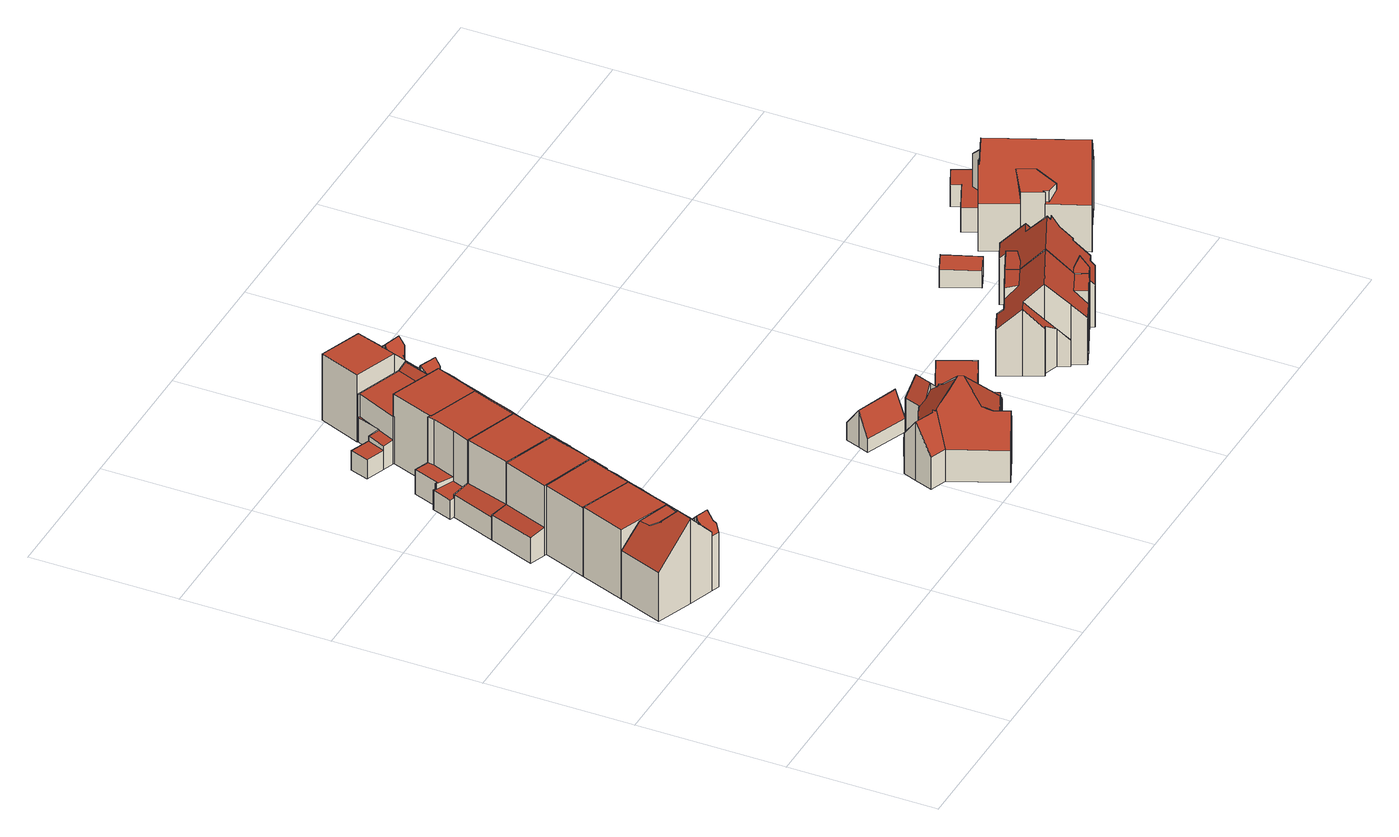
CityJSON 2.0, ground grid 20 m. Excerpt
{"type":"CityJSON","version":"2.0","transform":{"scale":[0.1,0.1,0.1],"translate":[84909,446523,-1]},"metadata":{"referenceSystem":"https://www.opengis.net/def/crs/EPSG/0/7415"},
"CityObjects":{
"building1":{"type":"Building","attributes":{"b3_bag_bag_overlap":0,"b3_bouwlagen":3,"b3_dak_type":"slanted","b3_h_dak_50p":10.03,"b3_h_dak_70p":10.29,"b3_h_dak_max":12.41,"b3_h_dak_min":7.12,"b3_h_maaiveld":0.064,"b3_kas_warenhuis":false,"b3_mutatie_ahn3_ahn4":false,"b3_opp_buitenmuur":105.1,"b3_opp_dak_plat":10.07,"b3_opp_dak_schuin":77.05,"b3_opp_grond":64.68,"b3_opp_scheidingsmuur":191.29,"b3_reconstructie_onvolledig":false,"b3_rmse_lod12":1.22,"b3_rmse_lod13":1.22,"b3_rmse_lod22":0.196,"b3_val3dity_lod12":"[]","b3_val3dity_lod13":"[]","b3_val3dity_lod22":"[]","b3_volume_lod12":657.47,"b3_volume_lod13":657.47,"b3_volume_lod22":625.06,"geconstateerd":false,"oorspronkelijkbouwjaar":1920,"status":"Pand in gebruik"},"children":["building1-1"]},
"building1-1":{"type":"BuildingPart","parents":["building1"],"geometry":[{"type":"Solid","lod":"2.2","boundaries":[[[[0,1,2,3,4,5,6,7,8,9,10,11,12,13]],[[14,10,9,15]],[[16,17,18]],[[19,20,21,22]],[[20,5,4,23]],[[23,4,3,24]],[[25,24,3,2,26]],[[26,2,1,17,16]],[[27,11,10,14]],[[28,13,12,29]],[[30,31,32]],[[33,8,7,34,35]],[[15,9,8,33]],[[29,12,11,27]],[[36,37,38,39,40]],[[41,42,43]],[[35,34,43]],[[34,7,6,44]],[[45,46,24,25]],[[47,48,46,45]],[[44,6,5,20,19]],[[49,50,42,41]],[[51,52,53,54]],[[52,51,55]],[[54,53,56]],[[37,36,57]],[[58,0,13,28]],[[17,1,0,58]],[[31,30,50,49]],[[22,21,48,47]],[[40,39,59]],[[39,38,60]],[[54,56,27,14,15,33,61,51]],[[39,60,55,51,61,59]],[[49,47,45,25,26,16,18,32,31]],[[22,47,49,41,43,34,44,19]],[[48,21,20,23,24,46]],[[40,59,61,33,35,43,42,50,30,32,18,17,58,28,29,57,36]],[[60,38,37,57,29,27,56,53,52,55]]]],"semantics":{"surfaces":[{"type":"GroundSurface"},{"type":"WallSurface","on_footprint_edge":true},{"type":"WallSurface","on_footprint_edge":false},{"type":"RoofSurface"}],"values":[[0,1,2,2,1,1,1,1,1,1,2,1,1,1,2,2,2,1,2,2,1,2,2,2,2,2,1,1,2,2,2,2,3,3,3,3,3,3,3]]}}]},
"building2":{"type":"Building","attributes":{"b3_bag_bag_overlap":0,"b3_bouwlagen":3,"b3_dak_type":"slanted","b3_h_dak_50p":10.14,"b3_h_dak_70p":10.16,"b3_h_dak_max":11.23,"b3_h_dak_min":6.88,"b3_h_maaiveld":0.067,"b3_kas_warenhuis":false,"b3_mutatie_ahn3_ahn4":false,"b3_opp_buitenmuur":120.76,"b3_opp_dak_plat":48.62,"b3_opp_dak_schuin":26.95,"b3_opp_grond":67.77,"b3_opp_scheidingsmuur":193.69,"b3_reconstructie_onvolledig":false,"b3_rmse_lod12":0.909,"b3_rmse_lod13":0.909,"b3_rmse_lod22":0.146,"b3_val3dity_lod12":"[]","b3_val3dity_lod13":"[]","b3_val3dity_lod22":"[]","b3_volume_lod12":684.46,"b3_volume_lod13":684.46,"b3_volume_lod22":656.74,"geconstateerd":false,"oorspronkelijkbouwjaar":1920,"status":"Pand in gebruik"},"children":["building2-1"]},
"building2-1":{"type":"BuildingPart","parents":["building2"],"geometry":[{"type":"Solid","lod":"2.2","boundaries":[[[[62,63,13,64,10,65,66,67,68,69]],[[70,63,62,71]],[[71,62,69,72]],[[28,13,63,70]],[[73,64,13,28]],[[74,65,10,75]],[[72,69,68,76]],[[76,68,67,77]],[[77,67,66,78]],[[75,10,64,73]],[[78,66,65,74]],[[78,73,28,70,71,72,76,77]],[[78,74,75,73]]]],"semantics":{"surfaces":[{"type":"GroundSurface"},{"type":"WallSurface","on_footprint_edge":true},{"type":"RoofSurface"}],"values":[[0,1,1,1,1,1,1,1,1,1,1,2,2]]}}]},
"building3":{"type":"Building","attributes":{"b3_bag_bag_overlap":0,"b3_bouwlagen":3,"b3_dak_type":"slanted","b3_h_dak_50p":10.15,"b3_h_dak_70p":10.16,"b3_h_dak_max":10.39,"b3_h_dak_min":6.99,"b3_h_maaiveld":0.073,"b3_kas_warenhuis":false,"b3_mutatie_ahn3_ahn4":false,"b3_opp_buitenmuur":116.1,"b3_opp_dak_plat":48.3,"b3_opp_dak_schuin":27.68,"b3_opp_grond":67.57,"b3_opp_scheidingsmuur":201.91,"b3_reconstructie_onvolledig":false,"b3_rmse_lod12":0.901,"b3_rmse_lod13":0.901,"b3_rmse_lod22":0.0978,"b3_val3dity_lod12":"[]","b3_val3dity_lod13":"[]","b3_val3dity_lod22":"[]","b3_volume_lod12":681.78,"b3_volume_lod13":681.78,"b3_volume_lod22":653.89,"geconstateerd":false,"oorspronkelijkbouwjaar":1920,"status":"Pand in gebruik"},"children":["building3-1"]},
"building3-1":{"type":"BuildingPart","parents":["building3"],"geometry":[{"type":"Solid","lod":"2.2","boundaries":[[[[79,80,81,82,83,84,67,66,65,85,86,87]],[[88,80,79,89]],[[77,67,84,90]],[[90,84,83,91]],[[78,66,67,77]],[[92,65,66,78]],[[91,83,82,93]],[[93,82,81,94]],[[94,81,80,88]],[[95,85,65,92]],[[89,79,87,96]],[[96,87,86,97]],[[97,86,85,95]],[[97,78,77,90,91,93,94,88,89,96]],[[97,95,92,78]]]],"semantics":{"surfaces":[{"type":"GroundSurface"},{"type":"WallSurface","on_footprint_edge":true},{"type":"RoofSurface"}],"values":[[0,1,1,1,1,1,1,1,1,1,1,1,1,2,2]]}}]},
"building4":{"type":"Building","attributes":{"b3_bag_bag_overlap":0,"b3_bouwlagen":3,"b3_dak_type":"slanted","b3_h_dak_50p":10.18,"b3_h_dak_70p":10.21,"b3_h_dak_max":10.45,"b3_h_dak_min":0.22,"b3_h_maaiveld":0.078,"b3_kas_warenhuis":false,"b3_mutatie_ahn3_ahn4":false,"b3_opp_buitenmuur":130.49,"b3_opp_dak_plat":49.36,"b3_opp_dak_schuin":43.94,"b3_opp_grond":84.74,"b3_opp_scheidingsmuur":212.07,"b3_reconstructie_onvolledig":false,"b3_rmse_lod12":2.71,"b3_rmse_lod13":0.892,"b3_rmse_lod22":0.387,"b3_val3dity_lod12":"[]","b3_val3dity_lod13":"[]","b3_val3dity_lod22":"[]","b3_volume_lod12":858.28,"b3_volume_lod13":762.06,"b3_volume_lod22":731.76,"geconstateerd":false,"oorspronkelijkbouwjaar":1920,"status":"Pand in gebruik"},"children":["building4-1"]},
"building4-1":{"type":"BuildingPart","parents":["building4"],"geometry":[{"type":"Solid","lod":"2.2","boundaries":[[[[98,99,100,101,102,103,104,105,106,107,87,86,85,108,109,110]],[[111,87,107,112]],[[112,107,106,113]],[[113,106,105,114]],[[115,102,101,116]],[[117,98,110,118]],[[119,108,85,120]],[[121,122,109,108,119]],[[116,101,100,123]],[[120,85,86,124]],[[125,103,102,115]],[[124,86,87,111]],[[114,105,104,126]],[[126,104,103,125]],[[123,100,99,127,128]],[[118,110,109,122]],[[127,99,98,117]],[[128,127,122,121]],[[126,125,115,116,123,124,111,112,113,114]],[[128,121,119,120,124,123]],[[122,127,117,118]]]],"semantics":{"surfaces":[{"type":"GroundSurface"},{"type":"WallSurface","on_footprint_edge":true},{"type":"WallSurface","on_footprint_edge":false},{"type":"RoofSurface"}],"values":[[0,1,1,1,1,1,1,1,1,1,1,1,1,1,1,1,1,2,3,3,3]]}}]},
"building5":{"type":"Building","attributes":{"b3_bag_bag_overlap":0,"b3_bouwlagen":3,"b3_dak_type":"slanted","b3_h_dak_50p":10.19,"b3_h_dak_70p":10.21,"b3_h_dak_max":10.51,"b3_h_dak_min":0.24,"b3_h_maaiveld":0.09,"b3_kas_warenhuis":false,"b3_mutatie_ahn3_ahn4":false,"b3_opp_buitenmuur":115.21,"b3_opp_dak_plat":48.68,"b3_opp_dak_schuin":42.62,"b3_opp_grond":83.29,"b3_opp_scheidingsmuur":217.6,"b3_reconstructie_onvolledig":false,"b3_rmse_lod12":2.9,"b3_rmse_lod13":0.801,"b3_rmse_lod22":0.315,"b3_val3dity_lod12":"[]","b3_val3dity_lod13":"[]","b3_val3dity_lod22":"[]","b3_volume_lod12":843.04,"b3_volume_lod13":741.45,"b3_volume_lod22":713.83,"geconstateerd":false,"oorspronkelijkbouwjaar":1920,"status":"Pand in gebruik"},"children":["building5-1"]},
"building5-1":{"type":"BuildingPart","parents":["building5"],"geometry":[{"type":"Solid","lod":"2.2","boundaries":[[[[129,130,131,132,133,134,135,136,101,100,137,98,138]],[[139,101,136,140]],[[141,134,133,142]],[[142,133,132,143]],[[144,129,138,145]],[[143,132,131,146]],[[145,138,98,147]],[[148,100,101,139]],[[149,150,137,100,148]],[[146,131,130,151]],[[140,136,135,152]],[[152,135,134,141]],[[153,144,150,149]],[[151,130,129,144,153]],[[147,98,137,150]],[[151,148,139,140,152,141,142,143,146]],[[151,153,149,148]],[[147,150,144,145]]]],"semantics":{"surfaces":[{"type":"GroundSurface"},{"type":"WallSurface","on_footprint_edge":true},{"type":"WallSurface","on_footprint_edge":false},{"type":"RoofSurface"}],"values":[[0,1,1,1,1,1,1,1,1,1,1,1,2,1,1,3,3,3]]}}]},
"building6":{"type":"Building","attributes":{"b3_bag_bag_overlap":0,"b3_bouwlagen":3,"b3_dak_type":"slanted","b3_h_dak_50p":10.2,"b3_h_dak_70p":10.28,"b3_h_dak_max":10.64,"b3_h_dak_min":0.2,"b3_h_maaiveld":0.092,"b3_kas_warenhuis":false,"b3_mutatie_ahn3_ahn4":false,"b3_opp_buitenmuur":136.82,"b3_opp_dak_plat":65.97,"b3_opp_dak_schuin":26.27,"b3_opp_grond":84.97,"b3_opp_scheidingsmuur":207.28,"b3_reconstructie_onvolledig":false,"b3_rmse_lod12":3.28,"b3_rmse_lod13":0.922,"b3_rmse_lod22":0.335,"b3_val3dity_lod12":"[]","b3_val3dity_lod13":"[]","b3_val3dity_lod22":"[]","b3_volume_lod12":867.74,"b3_volume_lod13":756.98,"b3_volume_lod22":723.14,"geconstateerd":false,"oorspronkelijkbouwjaar":1920,"status":"Pand in gebruik"},"children":["building6-1"]},
"building6-1":{"type":"BuildingPart","parents":["building6"],"geometry":[{"type":"Solid","lod":"2.2","boundaries":[[[[154,155,156,157,158,159,160,161,162,163,164,165,131,166,167,168,169]],[[170,171,172,173]],[[174,161,160,175]],[[176,168,167,177]],[[178,162,161,174]],[[179,159,158,180]],[[175,160,159,179]],[[181,156,155,182]],[[183,163,162,178]],[[184,154,169,185]],[[185,169,168,176]],[[186,164,163,183]],[[187,131,165,188]],[[188,165,164,186]],[[180,158,157,189,190]],[[189,157,156,181]],[[191,166,131,187]],[[192,177,167,166,191]],[[173,172,193,177,192]],[[190,189,171,170]],[[182,155,154,184,194]],[[194,184,195,196]],[[196,195,193,172]],[[175,191,187,188,186,183,178,174]],[[190,170,173,192,191,175,179,180]],[[196,172,171,189,181,182,194]],[[193,195,184,185,176,177]]]],"semantics":{"surfaces":[{"type":"GroundSurface"},{"type":"WallSurface","on_footprint_edge":false},{"type":"WallSurface","on_footprint_edge":true},{"type":"RoofSurface"}],"values":[[0,1,2,2,2,2,2,2,2,2,2,2,2,2,2,2,2,2,1,1,2,1,1,3,3,3,3]]}}]},
"building7":{"type":"Building","attributes":{"b3_bag_bag_overlap":0,"b3_bouwlagen":3,"b3_dak_type":"slanted","b3_h_dak_50p":10.19,"b3_h_dak_70p":10.21,"b3_h_dak_max":10.38,"b3_h_dak_min":7.26,"b3_h_maaiveld":0.092,"b3_kas_warenhuis":false,"b3_mutatie_ahn3_ahn4":false,"b3_opp_buitenmuur":141.32,"b3_opp_dak_plat":48.03,"b3_opp_dak_schuin":25.49,"b3_opp_grond":66.72,"b3_opp_scheidingsmuur":171.1,"b3_reconstructie_onvolledig":false,"b3_rmse_lod12":0.8,"b3_rmse_lod13":0.8,"b3_rmse_lod22":0.0925,"b3_val3dity_lod12":"[]","b3_val3dity_lod13":"[]","b3_val3dity_lod22":"[]","b3_volume_lod12":675.39,"b3_volume_lod13":675.39,"b3_volume_lod22":649.6,"geconstateerd":false,"oorspronkelijkbouwjaar":1920,"status":"Pand in gebruik"},"children":["building7-1"]},
"building7-1":{"type":"BuildingPart","parents":["building7"],"geometry":[{"type":"Solid","lod":"2.2","boundaries":[[[[197,198,199,200,201,202,203,161,204,159]],[[205,197,159,206]],[[207,203,202,208]],[[208,202,201,209]],[[206,159,204,210]],[[174,161,203,207]],[[211,200,199,212]],[[212,199,198,213]],[[209,201,200,211]],[[213,198,197,205]],[[210,204,161,174]],[[213,205,206,210]],[[210,174,207,208,209,211,212,213]]]],"semantics":{"surfaces":[{"type":"GroundSurface"},{"type":"WallSurface","on_footprint_edge":true},{"type":"RoofSurface"}],"values":[[0,1,1,1,1,1,1,1,1,1,1,2,2]]}}]},
"building8":{"type":"Building","attributes":{"b3_bag_bag_overlap":0,"b3_bouwlagen":2,"b3_dak_type":"slanted","b3_h_dak_50p":7.01,"b3_h_dak_70p":7.04,"b3_h_dak_max":7.97,"b3_h_dak_min":2.69,"b3_h_maaiveld":0.091,"b3_kas_warenhuis":false,"b3_mutatie_ahn3_ahn4":false,"b3_opp_buitenmuur":119.8,"b3_opp_dak_plat":53.41,"b3_opp_dak_schuin":30.58,"b3_opp_grond":75.22,"b3_opp_scheidingsmuur":140.17,"b3_reconstructie_onvolledig":false,"b3_rmse_lod12":1.57,"b3_rmse_lod13":0.368,"b3_rmse_lod22":0.0416,"b3_val3dity_lod12":"[]","b3_val3dity_lod13":"[]","b3_val3dity_lod22":"[]","b3_volume_lod12":521.88,"b3_volume_lod13":480.42,"b3_volume_lod22":479.61,"geconstateerd":false,"oorspronkelijkbouwjaar":1920,"status":"Pand in gebruik"},"children":["building8-1"]},
"building8-1":{"type":"BuildingPart","parents":["building8"],"geometry":[{"type":"Solid","lod":"2.2","boundaries":[[[[214,215,216,217,218,219,220,221,222,223,224,225,199,226,227,197,228,229,230,231,232,233,234,235,236]],[[237,220,219,238]],[[239,218,217,240]],[[238,219,218,239]],[[241,242,243,244]],[[245,227,226,246]],[[247,236,235,248,249]],[[249,248,250,251]],[[246,226,199,252]],[[253,228,197,254]],[[255,256,229,228,253]],[[257,232,231,258]],[[259,260,261]],[[262,263,261]],[[264,265,230,229,256]],[[260,259,224,223,266]],[[266,223,222,267]],[[258,231,230,265]],[[252,199,225,268]],[[269,233,232,257]],[[270,221,220,237]],[[267,222,221,270]],[[240,217,216,271]],[[272,271,216,215,273]],[[248,235,234,274]],[[274,234,233,269,275]],[[276,214,236,247]],[[268,225,224,259]],[[271,272,277]],[[242,241,277]],[[263,262,278]],[[244,243,278]],[[275,269,265,264]],[[251,250,256,255]],[[273,279,280]],[[279,273,215,214,276]],[[254,197,227,245]],[[270,244,278,262,261,260,266,267]],[[244,270,237,238,239,240,271,277,241]],[[265,269,257,258]],[[256,250,248,274,275,264]],[[273,280,246,252,268,259,261,263,278,243,242,277,272]],[[279,276,245,246,280]],[[254,245,276,247,249,251,255,253]]]],"semantics":{"surfaces":[{"type":"GroundSurface"},{"type":"WallSurface","on_footprint_edge":true},{"type":"WallSurface","on_footprint_edge":false},{"type":"RoofSurface"}],"values":[[0,1,1,1,2,1,1,2,1,1,1,1,2,2,1,1,1,1,1,1,1,1,1,1,1,1,1,1,2,2,2,2,2,2,2,1,1,3,3,3,3,3,3,3]]}}]},
"building9":{"type":"Building","attributes":{"b3_bag_bag_overlap":0,"b3_bouwlagen":3,"b3_dak_type":"slanted","b3_h_dak_50p":9.82,"b3_h_dak_70p":9.85,"b3_h_dak_max":10.1,"b3_h_dak_min":3.69,"b3_h_maaiveld":0.087,"b3_kas_warenhuis":false,"b3_mutatie_ahn3_ahn4":false,"b3_opp_buitenmuur":127.12,"b3_opp_dak_plat":36.61,"b3_opp_dak_schuin":43.04,"b3_opp_grond":63.16,"b3_opp_scheidingsmuur":158.34,"b3_reconstructie_onvolledig":false,"b3_rmse_lod12":1.53,"b3_rmse_lod13":1.53,"b3_rmse_lod22":0.279,"b3_val3dity_lod12":"[]","b3_val3dity_lod13":"[]","b3_val3dity_lod22":"[]","b3_volume_lod12":616.65,"b3_volume_lod13":616.65,"b3_volume_lod22":566.14,"geconstateerd":false,"oorspronkelijkbouwjaar":1920,"status":"Pand in gebruik"},"children":["building9-1"]},
"building9-1":{"type":"BuildingPart","parents":["building9"],"geometry":[{"type":"Solid","lod":"2.2","boundaries":[[[[236,281,282,283,284,285,286,287,288,289,290,291,292,217,293]],[[294,281,236,295]],[[295,236,293,296]],[[240,217,292,297]],[[297,292,291,298]],[[298,291,290,299]],[[299,290,289,300]],[[301,282,281,294]],[[302,283,282,301]],[[303,288,287,304]],[[305,286,285,306]],[[304,287,286,305]],[[300,289,288,303]],[[307,308,309]],[[308,284,283,302]],[[296,293,217,240]],[[306,285,284,308,307]],[[310,311,312]],[[311,310,313]],[[296,301,294,295]],[[311,313,309,308,302,301,296,240,297,312]],[[310,312,297,298,299,300,303]],[[313,310,303,304,305,306,307,309]]]],"semantics":{"surfaces":[{"type":"GroundSurface"},{"type":"WallSurface","on_footprint_edge":true},{"type":"WallSurface","on_footprint_edge":false},{"type":"RoofSurface"}],"values":[[0,1,1,1,1,1,1,1,1,1,1,1,1,2,1,1,1,2,2,3,3,3,3]]}}]},
"building10":{"type":"Building","attributes":{"b3_bouwlagen":3,"b3_dak_type":"slanted","b3_h_dak_50p":7.05,"b3_h_dak_70p":8.24,"b3_h_dak_max":12.06,"b3_h_dak_min":0.42,"b3_h_maaiveld":0.152,"b3_kas_warenhuis":false,"b3_mutatie_ahn3_ahn4":false,"b3_opp_buitenmuur":309.08,"b3_opp_dak_plat":34.5,"b3_opp_dak_schuin":193.68,"b3_opp_grond":149.12,"b3_opp_scheidingsmuur":0,"b3_reconstructie_onvolledig":false,"b3_rmse_lod12":2.79,"b3_rmse_lod13":1.48,"b3_rmse_lod22":0.225,"b3_val3dity_lod12":"[]","b3_val3dity_lod13":"[]","b3_val3dity_lod22":"[]","b3_volume_lod12":1196.27,"b3_volume_lod13":1072.37,"b3_volume_lod22":980.37,"geconstateerd":false,"oorspronkelijkbouwjaar":1928,"status":"Pand in gebruik"},"children":["building10-1"]},
"building10-1":{"type":"BuildingPart","parents":["building10"],"geometry":[{"type":"Solid","lod":"2.2","boundaries":[[[[314,315,316,317,318,319,320,321,322,323,324,325,326,327,328,329,330,331,332,333,334,335,336,337,338,339,340,341,342,343,344,345,346,347]],[[348,318,317,349]],[[349,317,316,350]],[[350,316,315,351]],[[352,353,354]],[[355,356,357,358,359]],[[360,314,347,361]],[[362,363,364,365]],[[366,367,363,362]],[[361,347,346,368]],[[369,343,342,370]],[[371,341,340,372]],[[370,342,341,371]],[[373,338,337,374]],[[375,336,335,376]],[[374,337,336,375]],[[365,364,377,378]],[[379,380,333,332,381]],[[382,331,330,383]],[[376,335,334,384]],[[385,386,387]],[[388,327,326,389]],[[390,328,327,388]],[[391,324,323,392]],[[393,325,324,391]],[[378,377,344,343,369]],[[394,320,319,356,355]],[[356,319,318,348]],[[389,326,325,393]],[[395,396,397]],[[398,399,386,385]],[[400,401,402]],[[353,352,401,400,403]],[[404,322,321,405]],[[403,400,406]],[[392,323,322,404]],[[407,408,409]],[[410,411,409]],[[411,410,412]],[[384,334,333,380]],[[413,329,328,390]],[[396,395,414]],[[383,330,329,413]],[[372,340,339,415]],[[416,417,418]],[[399,398,418]],[[417,416,419,408,407]],[[381,332,331,420]],[[419,416,421]],[[420,331,382]],[[405,321,320,394]],[[422,423,424,367,366]],[[358,357,423,422]],[[359,358,425]],[[426,345,344,377]],[[368,346,345,426]],[[427,428,424,423]],[[351,315,314,360,429]],[[429,360,428,427]],[[430,373,380,379]],[[415,339,338,373,430]],[[410,369,370,371,372,412]],[[392,396,414,393,391]],[[413,390,388,354,353,403,406]],[[414,395,397,431,385,387,354,388,389,393]],[[396,392,404,405,431,397]],[[383,413,406,400,402,382]],[[419,421,366,362,365,378,369,410,409,408]],[[425,358,422,366,421,416,418,398,385,431,405,394]],[[359,425,394,355]],[[428,360,361,368,426,377,364,363,367,424]],[[429,427,423,357,356,348,349,350,351]],[[380,373,374,375,376,384]],[[415,430,379,381,420,382,402,401,352,354,387,386,399,418,417,407,409,411,412,372]]]],"semantics":{"surfaces":[{"type":"GroundSurface"},{"type":"WallSurface","on_footprint_edge":true},{"type":"WallSurface","on_footprint_edge":false},{"type":"RoofSurface"}],"values":[[0,1,1,1,2,2,1,2,2,1,1,1,1,1,1,1,2,1,1,1,2,1,1,1,1,1,1,1,1,2,2,2,2,1,2,1,2,2,2,1,1,2,1,1,2,2,2,1,2,1,1,2,2,2,1,1,2,1,2,2,1,3,3,3,3,3,3,3,3,3,3,3,3,3]]}}]},
"building11":{"type":"Building","attributes":{"b3_dak_type":"slanted","b3_h_dak_50p":3.83,"b3_h_dak_70p":4.32,"b3_h_dak_max":5.28,"b3_h_dak_min":0.54,"b3_h_maaiveld":0.124,"b3_kas_warenhuis":false,"b3_mutatie_ahn3_ahn4":false,"b3_opp_buitenmuur":54.92,"b3_opp_dak_plat":0,"b3_opp_dak_schuin":43.85,"b3_opp_grond":22.31,"b3_opp_scheidingsmuur":0,"b3_reconstructie_onvolledig":false,"b3_rmse_lod12":1.09,"b3_rmse_lod13":1.09,"b3_rmse_lod22":0.203,"b3_val3dity_lod12":"[]","b3_val3dity_lod13":"[]","b3_val3dity_lod22":"[]","b3_volume_lod12":95.04,"b3_volume_lod13":95.04,"b3_volume_lod22":84.47,"geconstateerd":false,"oorspronkelijkbouwjaar":1928,"status":"Pand in gebruik"},"children":["building11-1"]},
"building11-1":{"type":"BuildingPart","parents":["building11"],"geometry":[{"type":"Solid","lod":"2.2","boundaries":[[[[432,433,434,435,436,437]],[[438,436,435,439]],[[440,437,436,438]],[[441,432,437,440]],[[439,435,434,442]],[[442,434,433,443]],[[443,433,432,441]],[[443,438,439,442]],[[438,443,441,440]]]],"semantics":{"surfaces":[{"type":"GroundSurface"},{"type":"WallSurface","on_footprint_edge":true},{"type":"RoofSurface"}],"values":[[0,1,1,1,1,1,1,2,2]]}}]},
"building12":{"type":"Building","attributes":{"b3_dak_type":"horizontal","b3_h_dak_50p":2.51,"b3_h_dak_70p":2.52,"b3_h_dak_max":2.63,"b3_h_dak_min":2.4,"b3_h_maaiveld":0.168,"b3_kas_warenhuis":false,"b3_mutatie_ahn3_ahn4":false,"b3_opp_buitenmuur":48.26,"b3_opp_dak_plat":26.62,"b3_opp_dak_schuin":0,"b3_opp_grond":26.62,"b3_opp_scheidingsmuur":0,"b3_reconstructie_onvolledig":false,"b3_rmse_lod12":0.037,"b3_rmse_lod13":0.037,"b3_rmse_lod22":0.0247,"b3_val3dity_lod12":"[]","b3_val3dity_lod13":"[]","b3_val3dity_lod22":"[]","b3_volume_lod12":62.64,"b3_volume_lod13":62.64,"b3_volume_lod22":62.21,"geconstateerd":false,"oorspronkelijkbouwjaar":1936,"status":"Pand in gebruik"},"children":["building12-1"]},
"building12-1":{"type":"BuildingPart","parents":["building12"],"geometry":[{"type":"Solid","lod":"2.2","boundaries":[[[[444,445,446,447]],[[448,444,447,449]],[[449,447,446,450]],[[450,446,445,451]],[[451,445,444,448]],[[451,448,449,450]]]],"semantics":{"surfaces":[{"type":"GroundSurface"},{"type":"WallSurface","on_footprint_edge":true},{"type":"RoofSurface"}],"values":[[0,1,1,1,1,2]]}}]},
"building13":{"type":"Building","attributes":{"b3_bag_bag_overlap":0,"b3_bouwlagen":3,"b3_dak_type":"slanted","b3_h_dak_50p":9.45,"b3_h_dak_70p":10.41,"b3_h_dak_max":12.2,"b3_h_dak_min":6.18,"b3_h_maaiveld":0.097,"b3_kas_warenhuis":false,"b3_mutatie_ahn3_ahn4":false,"b3_opp_buitenmuur":245.54,"b3_opp_dak_plat":12.35,"b3_opp_dak_schuin":101.5,"b3_opp_grond":82.79,"b3_opp_scheidingsmuur":98.29,"b3_reconstructie_onvolledig":false,"b3_rmse_lod12":1.59,"b3_rmse_lod13":1.59,"b3_rmse_lod22":0.169,"b3_val3dity_lod12":"[]","b3_val3dity_lod13":"[]","b3_val3dity_lod22":"[]","b3_volume_lod12":857.67,"b3_volume_lod13":857.67,"b3_volume_lod22":787.06,"geconstateerd":false,"oorspronkelijkbouwjaar":1936,"status":"Pand in gebruik"},"children":["building13-1"]},
"building13-1":{"type":"BuildingPart","parents":["building13"],"geometry":[{"type":"Solid","lod":"2.2","boundaries":[[[[452,453,454,455,456,457,458,459,460,461,462,463,464,465,466,467,468,469]],[[470,471,459,458,472]],[[471,470,473]],[[474,466,465,475]],[[476,467,466,474]],[[477,461,460,478]],[[475,465,464,479]],[[479,464,463,480]],[[481,469,468,482]],[[483,484,462,461,477]],[[478,460,459,471]],[[485,454,453,486,487]],[[488,455,454,485]],[[482,468,467,476]],[[489,452,469,481]],[[472,458,457,490]],[[480,463,462,484]],[[490,457,456,491]],[[492,493,494]],[[487,486,495]],[[491,456,455,488]],[[486,453,452,489]],[[493,492,484,483]],[[490,473,470,472]],[[484,492,494,476,474,475,479,480]],[[487,495,488,485]],[[486,489,481,482,476,494,493,491,488,495]],[[493,483,477,478,471,473,490,491]]]],"semantics":{"surfaces":[{"type":"GroundSurface"},{"type":"WallSurface","on_footprint_edge":true},{"type":"WallSurface","on_footprint_edge":false},{"type":"RoofSurface"}],"values":[[0,1,2,1,1,1,1,1,1,1,1,1,1,1,1,1,1,1,2,2,1,1,2,3,3,3,3,3]]}}]},
"building14":{"type":"Building","attributes":{"b3_bag_bag_overlap":0,"b3_bouwlagen":3,"b3_dak_type":"slanted","b3_h_dak_50p":9.31,"b3_h_dak_70p":10.26,"b3_h_dak_max":12.13,"b3_h_dak_min":2.87,"b3_h_maaiveld":-0.016,"b3_kas_warenhuis":false,"b3_mutatie_ahn3_ahn4":false,"b3_opp_buitenmuur":256.5,"b3_opp_dak_plat":10.86,"b3_opp_dak_schuin":106.48,"b3_opp_grond":84.45,"b3_opp_scheidingsmuur":98.29,"b3_reconstructie_onvolledig":false,"b3_rmse_lod12":1.92,"b3_rmse_lod13":1.92,"b3_rmse_lod22":0.447,"b3_val3dity_lod12":"[]","b3_val3dity_lod13":"[]","b3_val3dity_lod22":"[]","b3_volume_lod12":873.05,"b3_volume_lod13":873.05,"b3_volume_lod22":798.19,"geconstateerd":false,"oorspronkelijkbouwjaar":1936,"status":"Pand in gebruik"},"children":["building14-1"]},
"building14-1":{"type":"BuildingPart","parents":["building14"],"geometry":[{"type":"Solid","lod":"2.2","boundaries":[[[[496,497,498,499,500,501,502,503,504,505,506,507,508,509,510,511,512,513,514,515,516]],[[517,506,505,518]],[[519,507,506,517]],[[520,515,514,521]],[[488,516,515,520]],[[485,496,516,488]],[[522,513,512,523,524]],[[523,512,511,525]],[[526,510,509,527]],[[525,511,510,526]],[[528,508,507,519]],[[527,509,508,528]],[[529,530,531]],[[532,501,500,533]],[[534,502,501,532]],[[535,536,537]],[[538,503,502,534]],[[539,504,503,538]],[[533,500,499,540]],[[540,499,498,541]],[[541,498,497,542]],[[518,505,504,539,543]],[[521,514,513,522]],[[544,545,536,535]],[[543,539,545,544]],[[546,547,548]],[[547,546,542,549]],[[524,523,530,529]],[[549,542,497,496,485]],[[545,539,538,534,532,537,536]],[[529,531,521,522,524]],[[535,520,521,531,530,523,525,526,527,528,519,517,518,543,544]],[[549,485,488,548,547]],[[520,535,537,532,533,540,541,542,546,548,488]]]],"semantics":{"surfaces":[{"type":"GroundSurface"},{"type":"WallSurface","on_footprint_edge":true},{"type":"WallSurface","on_footprint_edge":false},{"type":"RoofSurface"}],"values":[[0,1,1,1,1,1,1,1,1,1,1,1,2,1,1,2,1,1,1,1,1,1,1,2,2,2,2,2,1,3,3,3,3,3]]}}]},
"building15":{"type":"Building","attributes":{"b3_dak_type":"horizontal","b3_h_dak_50p":2.67,"b3_h_dak_70p":2.69,"b3_h_dak_max":2.79,"b3_h_dak_min":2.57,"b3_h_maaiveld":0.087,"b3_kas_warenhuis":false,"b3_mutatie_ahn3_ahn4":false,"b3_opp_buitenmuur":42.24,"b3_opp_dak_plat":15.57,"b3_opp_dak_schuin":0,"b3_opp_grond":15.56,"b3_opp_scheidingsmuur":0,"b3_reconstructie_onvolledig":false,"b3_rmse_lod12":0.0417,"b3_rmse_lod13":0.0417,"b3_rmse_lod22":0.0305,"b3_val3dity_lod12":"[]","b3_val3dity_lod13":"[]","b3_val3dity_lod22":"[]","b3_volume_lod12":40.47,"b3_volume_lod13":40.47,"b3_volume_lod22":40.28,"geconstateerd":false,"oorspronkelijkbouwjaar":1936,"status":"Pand in gebruik"},"children":["building15-1"]},
"building15-1":{"type":"BuildingPart","parents":["building15"],"geometry":[{"type":"Solid","lod":"2.2","boundaries":[[[[550,551,552,553]],[[554,550,553,555]],[[555,553,552,556]],[[556,552,551,557]],[[557,551,550,554]],[[557,554,555,556]]]],"semantics":{"surfaces":[{"type":"GroundSurface"},{"type":"WallSurface","on_footprint_edge":true},{"type":"RoofSurface"}],"values":[[0,1,1,1,1,2]]}}]},
"building16":{"type":"Building","attributes":{"b3_bouwlagen":3,"b3_dak_type":"slanted","b3_h_dak_50p":9.34,"b3_h_dak_70p":10.49,"b3_h_dak_max":12.92,"b3_h_dak_min":2.86,"b3_h_maaiveld":-0.077,"b3_kas_warenhuis":false,"b3_mutatie_ahn3_ahn4":false,"b3_opp_buitenmuur":445.08,"b3_opp_dak_plat":30.92,"b3_opp_dak_schuin":234.06,"b3_opp_grond":155.94,"b3_opp_scheidingsmuur":0,"b3_reconstructie_onvolledig":false,"b3_rmse_lod12":3.65,"b3_rmse_lod13":1.79,"b3_rmse_lod22":0.109,"b3_val3dity_lod12":"[]","b3_val3dity_lod13":"[]","b3_val3dity_lod22":"[]","b3_volume_lod12":1660.2,"b3_volume_lod13":1491.83,"b3_volume_lod22":1360.29,"geconstateerd":false,"oorspronkelijkbouwjaar":1936,"status":"Pand in gebruik"},"children":["building16-1"]},
"building16-1":{"type":"BuildingPart","parents":["building16"],"geometry":[{"type":"Solid","lod":"2.2","boundaries":[[[[558,559,560,561,562,563,564,565,566,567,568,569,570,571,572,573,574,575]],[[576,564,563,577]],[[578,565,564,576]],[[579,573,572,580]],[[581,569,568,582]],[[583,581,584]],[[585,566,565,578]],[[577,563,562,586]],[[586,562,561,587]],[[588,589,560,559,590]],[[591,592,589,588]],[[593,571,570,594]],[[595,596,594,597]],[[598,599,600,601]],[[580,572,571,593]],[[602,603,599,598]],[[587,561,560,589]],[[601,600,592,591]],[[604,574,573,579]],[[605,606,575,574,604,607]],[[608,558,575,606]],[[606,605,609]],[[596,595,610]],[[611,567,566,585]],[[597,594,570,569,581,583]],[[612,613,614]],[[607,604,615,616]],[[616,615,617,618]],[[618,617,613,612]],[[619,620,603,602]],[[621,622,620,619]],[[623,611,622,621]],[[582,568,567,611,623]],[[590,559,558,608]],[[597,583,584,610,595]],[[618,612,614,609,605,607,616]],[[622,611,585,578,576,577,586,587,589,592,600,599,603,620]],[[580,601,591,588,590,608,606,609,614,613,617,615,604,579]],[[601,580,593,594,596,610,584,581,582,623,621,619,602,598]]]],"semantics":{"surfaces":[{"type":"GroundSurface"},{"type":"WallSurface","on_footprint_edge":true},{"type":"WallSurface","on_footprint_edge":false},{"type":"RoofSurface"}],"values":[[0,1,1,1,1,2,1,1,1,1,2,1,2,2,1,2,1,2,1,1,1,2,2,1,1,2,2,2,2,2,2,2,1,1,3,3,3,3,3]]}}]}
},
"vertices":[
[111,269,11],[111,268,11],[112,258,11],[110,253,11],[105,239,11],[102,236,11],[96,230,11],[85,234,11],[52,246,11],[2,264,11],[24,324,11],[52,313,11],[94,298,11],[118,289,11],[24,324,82],[2,264,82],[111,268,92],[111,268,86],[106,270,91],[102,236,99],[102,236,84],[101,240,86],[101,240,103],[105,239,82],[110,253,82],[110,253,107],[112,258,101],[52,313,111],[118,289,87],[94,298,112],[97,263,97],[97,263,101],[103,268,94],[52,246,134],[85,234,91],[85,234,98],[84,279,115],[84,279,113],[79,275,113],[79,275,118],[79,275,119],[84,251,108],[84,251,105],[85,247,103],[96,230,91],[105,252,110],[105,252,87],[104,249,113],[104,249,86],[88,255,113],[88,255,103],[51,284,120],[51,284,112],[50,286,112],[50,286,119],[63,287,112],[47,298,112],[92,293,112],[111,269,87],[78,275,119],[66,286,112],[60,267,134],
[129,310,11],[126,311,11],[95,298,11],[47,385,11],[117,359,11],[143,349,11],[144,338,11],[137,318,11],[126,311,87],[129,310,84],[137,318,79],[95,298,112],[47,385,112],[24,324,112],[144,338,79],[143,349,84],[117,359,112],
[167,399,11],[159,379,11],[151,371,11],[148,372,11],[141,351,11],[143,350,11],[69,445,11],[139,420,11],[166,410,11],[159,379,79],[167,399,79],[143,350,84],[141,351,87],[47,385,111],[148,372,87],[151,371,84],[69,445,111],[166,410,83],[139,420,112],
[67,515,11],[90,507,11],[161,481,11],[189,470,11],[189,459,11],[182,440,11],[174,431,11],[171,432,11],[163,412,11],[166,411,11],[69,444,11],[66,445,11],[44,453,11],[166,410,84],[166,411,84],[163,412,87],[171,432,87],[189,459,79],[189,470,83],[67,515,48],[44,453,48],[69,444,112],[69,445,112],[66,445,112],[66,445,52],[161,481,112],[139,420,113],[182,440,79],[174,431,84],[90,507,51],[90,507,112],
[112,568,11],[183,542,11],[208,532,11],[209,522,11],[202,503,11],[194,494,11],[186,473,11],[189,472,11],[91,507,11],[90,576,11],[189,470,84],[189,472,84],[194,494,87],[202,503,82],[209,522,82],[112,568,49],[90,576,44],[208,532,86],[67,515,44],[161,481,113],[91,507,112],[91,507,50],[183,542,113],[186,473,87],[112,568,112],
[97,604,11],[100,603,11],[113,638,11],[133,631,11],[137,629,11],[137,628,11],[204,603,11],[231,592,11],[232,583,11],[225,564,11],[216,555,11],[208,534,11],[182,542,11],[111,568,11],[84,578,11],[94,605,11],[132,622,113],[132,622,46],[120,591,46],[120,591,113],[231,592,86],[204,603,114],[84,578,39],[111,568,40],[232,583,82],[137,628,113],[137,629,113],[113,638,47],[100,603,47],[225,564,82],[97,604,39],[94,605,39],[216,555,87],[208,532,87],[208,534,87],[133,631,46],[133,631,113],[182,542,113],[111,568,112],[120,591,40],[97,604,47],[97,603,39],[97,603,47],
[159,689,11],[229,663,11],[254,654,11],[254,644,11],[247,625,11],[239,616,11],[231,595,11],[206,602,11],[159,689,112],[137,628,112],[231,595,87],[239,616,87],[247,625,82],[206,602,112],[254,644,82],[254,654,86],[229,663,112],
[244,722,11],[255,718,11],[269,713,11],[274,711,11],[272,707,11],[275,706,11],[279,697,11],[276,689,11],[273,681,11],[264,677,11],[262,678,11],[253,656,11],[234,661,11],[222,665,11],[159,687,11],[157,688,11],[142,693,11],[116,703,11],[125,728,11],[152,718,11],[168,712,11],[180,745,11],[180,746,11],[279,697,81],[275,706,73],[272,707,73],[274,711,69],[253,699,88],[253,699,83],[253,698,83],[253,698,90],[222,665,81],[234,661,90],[180,746,80],[180,745,47],[180,745,80],[182,744,47],[182,744,80],[254,654,69],[159,687,80],[159,689,80],[157,688,80],[157,688,46],[125,728,39],[116,703,39],[262,678,69],[262,678,73],[255,685,78],[251,688,80],[251,688,82],[142,693,45],[142,693,39],[264,677,74],[273,681,81],[253,656,70],[152,718,39],[276,689,90],[269,713,69],[269,713,74],[255,718,88],[168,712,47],[152,718,46],[244,722,81],[261,706,79],[252,690,82],[255,718,89],[243,686,89],
[202,803,11],[258,782,11],[295,769,11],[294,766,11],[293,764,11],[295,763,11],[300,754,11],[297,747,11],[294,738,11],[285,734,11],[283,735,11],[281,731,11],[237,725,11],[202,803,108],[180,746,109],[237,725,109],[281,731,69],[283,735,74],[285,734,74],[294,738,81],[258,782,108],[295,769,69],[297,747,90],[300,754,81],[295,763,74],[293,764,74],[294,766,72],[294,766,69],[291,766,72],[274,754,90],[274,754,84],[271,751,86],[280,761,80],
[542,86,12],[541,86,12],[548,72,12],[545,70,12],[545,71,12],[527,64,12],[518,59,12],[516,59,12],[475,40,12],[476,38,12],[481,27,12],[463,19,12],[438,8,12],[406,79,12],[384,87,12],[393,112,12],[400,130,12],[421,122,12],[423,122,12],[427,124,12],[423,134,12],[427,143,12],[436,148,12],[446,144,12],[449,135,12],[450,135,12],[455,137,12],[456,137,12],[464,159,12],[480,153,12],[504,144,12],[505,143,12],[528,154,12],[557,93,12],[545,71,45],[545,70,45],[548,72,45],[541,86,45],[424,100,97],[424,100,98],[425,100,98],[527,64,69],[527,64,45],[514,94,44],[514,94,55],[514,94,70],[542,86,38],[557,93,37],[499,130,64],[499,130,38],[510,134,38],[510,134,50],[502,121,55],[502,121,38],[528,154,37],[480,153,98],[464,159,72],[456,137,72],[455,137,71],[449,135,37],[446,144,37],[436,148,36],[427,143,36],[504,144,38],[504,144,63],[427,124,71],[427,124,37],[423,122,71],[421,122,70],[400,130,71],[423,134,37],[457,87,131],[457,87,129],[432,97,105],[406,79,59],[438,8,58],[384,87,59],[481,27,69],[476,38,69],[463,19,97],[518,59,69],[452,46,100],[452,46,94],[451,52,101],[465,110,108],[465,110,106],[422,103,95],[422,103,93],[423,105,91],[422,103,99],[475,40,73],[516,59,72],[420,102,97],[469,119,98],[469,119,97],[469,120,97],[472,130,98],[472,130,88],[461,130,82],[393,112,97],[454,38,97],[450,135,71],[470,118,97],[470,118,101],[467,112,105],[470,118,95],[421,122,71],[472,120,94],[510,103,55],[510,103,44],[510,103,38],[504,90,70],[505,143,38],[527,109,44],[527,109,38],[542,86,45],[449,135,70],[460,80,131],
[421,188,11],[427,203,11],[434,222,11],[491,200,11],[484,182,11],[478,166,11],[484,182,65],[491,200,36],[478,166,31],[421,188,31],[434,222,36],[427,203,64],
[617,136,12],[569,114,12],[548,160,12],[596,182,12],[617,136,35],[596,182,35],[548,160,35],[569,114,35],
[661,123,11],[679,131,11],[714,147,11],[722,131,11],[735,103,11],[749,72,11],[756,56,11],[723,41,11],[696,29,11],[687,48,11],[686,47,11],[684,46,11],[677,61,11],[658,67,11],[653,65,11],[642,89,11],[628,118,11],[658,131,11],[723,41,98],[723,41,79],[756,56,97],[717,58,97],[653,65,80],[658,67,80],[642,89,108],[687,48,100],[696,29,79],[677,61,66],[684,46,49],[658,131,78],[628,118,78],[686,47,100],[686,47,49],[714,147,103],[679,131,86],[679,131,103],[722,131,102],[661,123,86],[749,72,97],[735,103,132],[669,74,81],[669,74,132],[656,95,108],[692,118,102],
[714,147,10],[748,162,10],[766,170,10],[763,178,10],[792,191,10],[805,163,10],[816,138,10],[811,136,10],[809,131,10],[804,118,10],[811,103,10],[807,102,10],[815,82,10],[805,78,10],[807,72,10],[771,55,10],[768,61,10],[756,56,10],[748,73,10],[735,103,10],[722,131,10],[811,103,99],[804,118,116],[807,102,99],[735,103,131],[748,73,97],[756,56,98],[768,61,78],[768,61,97],[771,55,71],[807,72,71],[805,78,78],[815,82,78],[785,82,97],[785,82,90],[759,78,97],[805,163,106],[792,191,77],[816,138,79],[798,131,131],[798,131,80],[790,156,106],[811,136,78],[809,131,74],[763,178,77],[766,170,85],[748,162,85],[809,131,125],[799,127,127],[799,127,76],[755,150,98],[755,150,102],[738,138,102],[748,162,103],
[784,210,11],[763,257,11],[791,269,11],[811,222,11],[784,210,36],[811,222,36],[791,269,37],[763,257,37],
[853,248,9],[859,251,9],[882,262,9],[888,265,9],[879,284,9],[926,305,9],[920,317,9],[950,331,9],[977,273,9],[956,263,9],[949,259,9],[956,243,9],[974,204,9],[993,163,9],[952,145,9],[909,125,9],[886,176,9],[874,202,9],[920,317,41],[926,305,41],[950,331,40],[909,125,77],[952,145,139],[956,243,80],[949,259,80],[956,243,96],[937,230,110],[977,273,40],[879,284,44],[888,265,44],[882,262,119],[882,262,44],[859,251,86],[881,260,117],[881,260,44],[993,163,78],[974,204,79],[964,200,102],[964,200,93],[974,204,95],[920,275,108],[920,275,42],[897,266,43],[897,266,140],[927,291,90],[927,291,42],[886,176,78],[874,202,95],[874,202,78],[886,176,95],[853,248,78],[895,219,111],[951,200,110],[956,263,41],[901,168,101],[901,168,92],[905,196,111],[887,179,80],[887,179,96],[890,172,80],[890,172,96],[938,282,81],[938,282,41],[947,286,68],[947,286,41],[956,263,69]
]}
